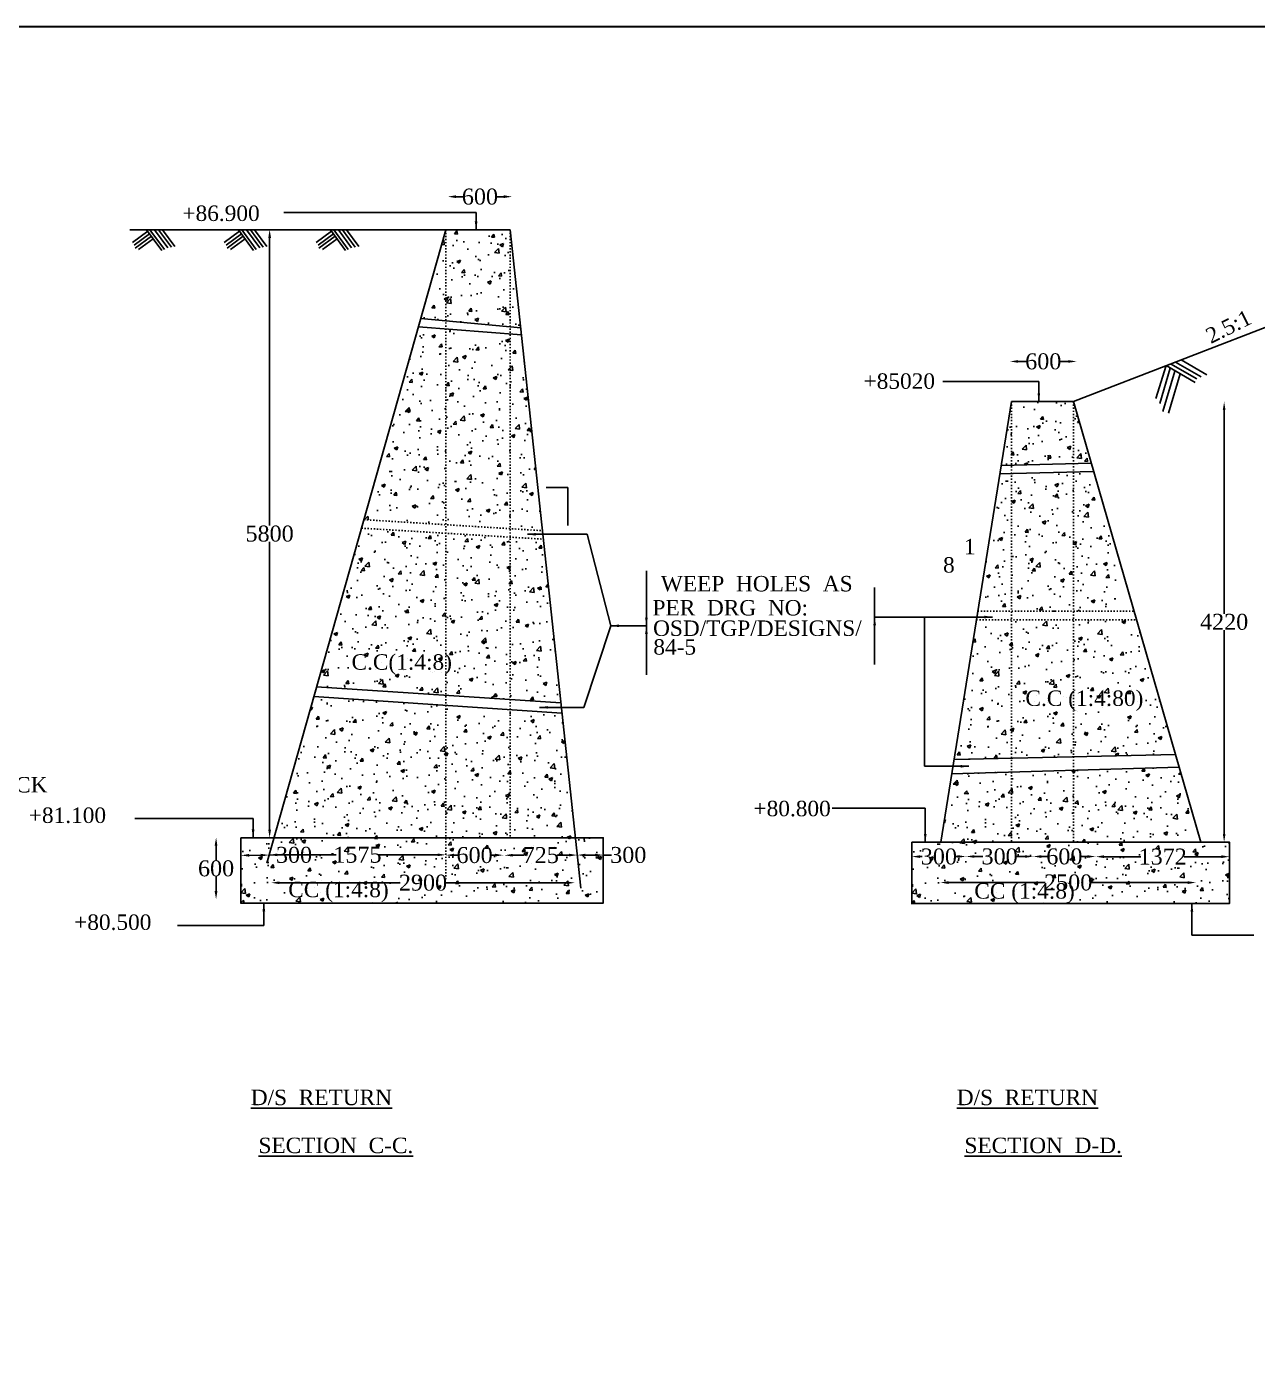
# Model space of a CAD drawing. Header units: millimetres. Extents: x 2369 to 43691, y 759 to 28429.
# Drawn here: x 17386 to 29341, y 15504 to 28429 of the extents above; entities that cross this region are included whole.
import ezdxf

# ---------------------------------------------------------------- set-up
doc = ezdxf.new("R2010")
doc.units = ezdxf.units.MM
doc.header["$MEASUREMENT"] = 0
doc.header["$PDMODE"] = 66
doc.header["$PDSIZE"] = 170
doc.linetypes.add('ACAD_ISO03W100', pattern=[30, 12, -18])
for name, color, linetype in [('DIM', 5, 'Continuous'), ('DOT LINE', 3, 'ACAD_ISO03W100'), ('DWG. LINE', 1, 'Continuous'), ('HATCH', 2, 'Continuous'), ('TEXT', 7, 'Continuous')]:
    doc.layers.add(name, color=color, linetype=linetype)
doc.layers.add('TITLE', color=7, linetype='Continuous', lineweight=30)
doc.styles.get("Standard").update_dxf_attribs({"font": 'TIMES.TTF', "height": 155})
doc.dimstyles.get("Standard").update_dxf_attribs({"dimtxt": 155, "dimasz": 80, "dimexe": 0.18, "dimexo": 0.0625, "dimgap": 0.09, "dimtad": 0, "dimtih": 1, "dimtoh": 1, "dimdec": 1, "dimzin": 0, "dimdsep": 46, "dimtxsty": 'Standard', "dimcen": 0.09, "dimse1": 1, "dimse2": 1, "dimclrd": 5, "dimclre": 5, "dimclrt": 4, "dimadec": 0, "dimazin": 0, "dimtfac": 1, "dimtdec": 1, "dimtofl": 0, "dimtmove": 0, "dimatfit": 3, "dimfxl": 1, "dimtolj": 1, "dimtzin": 0, "dimarcsym": 0})
pattern_1 = [(50, (20661.75, 23533.35), (358.63, -31.376), [37.5, -412.5]), (355, (20661.75, 23533.35), (-69.376, 376.096), [30, -330]), (100.451, (20691.63, 23530.73), (289.255, 344.72), [31.87, -350.57]), (46.184, (20661.75, 23633.35), (533.62, -82.76), [56.25, -618.75]), (96.636, (20706.2, 23626.45), (467.33, 487.06), [47.805, -525.86]), (351.184, (20661.75, 23633.35), (467.33, 487.06), [45, -495]), (21, (20711.75, 23608.35), (298.454, -201.31), [37.5, -412.5]), (326, (20711.75, 23608.35), (121.658, 362.575), [30, -330]), (71.451, (20736.6, 23591.57), (420.11, 161.265), [31.87, -350.57]), (37.5, (20661.75, 23533.35), (6.08, 166.447), [0, -326, 0, -335, 0, -331.25]), (7.5, (20661.75, 23533.35), (131.535, 197.206), [0, -191, 0, -318.5, 0, -126.25]), (327.5, (20550.25, 23533.35), (266.911, -11.2774), [0, -125, 0, -390, 0, -517.5]), (317.5, (20500.25, 23533.35), (291.593, 50.052), [0, -162.5, 0, -259, 0, -367.5])]
pattern_2 = [(50, (19467.62, 19917.28), (358.63, -31.376), [37.5, -412.5]), (355, (19467.6, 19917.28), (-69.376, 376.096), [30, -330]), (100.4514, (19497.5, 19914.67), (289.255, 344.72), [31.87, -350.57]), (46.184, (19467.6, 20017.3), (533.62, -82.76), [56.25, -618.75]), (96.636, (19512.1, 20010.4), (467.33, 487.06), [47.805, -525.856]), (351.184, (19467.6, 20017.3), (467.33, 487.06), [45, -495]), (21, (19517.62, 19992.28), (298.454, -201.31), [37.5, -412.5]), (326, (19517.6, 19992.28), (121.658, 362.575), [30, -330]), (71.451, (19542.5, 19975.5), (420.111, 161.265), [31.87, -350.57]), (37.5, (19467.62, 19917.28), (6.08, 166.447), [0, -326, 0, -335, 0, -331.25]), (7.5, (19467.62, 19917.28), (131.535, 197.206), [0, -191, 0, -318.5, 0, -126.25]), (327.5, (19356.12, 19917.28), (266.9112, -11.2774), [0, -125, 0, -390, 0, -517.5]), (317.5, (19306.12, 19917.28), (291.593, 50.052), [0, -162.5, 0, -259, 0, -367.5])]
pattern_3 = [(50, (25983.87, 19913.83), (358.63, -31.376), [37.5, -412.5]), (355, (25983.87, 19913.83), (-69.376, 376.096), [30, -330]), (100.4514, (26013.75, 19911.22), (289.255, 344.72), [31.87, -350.57]), (46.184, (25983.87, 20013.83), (533.62, -82.76), [56.25, -618.75]), (96.636, (26028.33, 20006.94), (467.33, 487.06), [47.805, -525.856]), (351.184, (25983.87, 20013.83), (467.33, 487.06), [45, -495]), (21, (26033.87, 19988.83), (298.454, -201.31), [37.5, -412.5]), (326, (26033.87, 19988.83), (121.658, 362.575), [30, -330]), (71.4514, (26058.74, 19972.06), (420.111, 161.265), [31.87, -350.57]), (37.5, (25983.87, 19913.83), (6.08, 166.447), [0, -326, 0, -335, 0, -331.25]), (7.5, (25983.87, 19913.83), (131.535, 197.206), [0, -191, 0, -318.5, 0, -126.25]), (327.5, (25872.37, 19913.83), (266.9112, -11.2774), [0, -125, 0, -390, 0, -517.5]), (317.5, (25822.37, 19913.83), (291.593, 50.0525), [0, -162.5, 0, -259, 0, -367.5])]

# ---------------------------------------------------------------- blocks, each defined once
blk = doc.blocks.new('*D32')
at = {"layer": 'Defpoints', "color": 0}
for p in [(19780, 26457), (19746, 20551), (19780, 20551)]:
    blk.add_point(p, dxfattribs=at)
at = {"layer": 'DIM', "color": 5, "lineweight": -2}
for p, q in [((19746, 26377), (19746, 23583)), ((19746, 20631), (19746, 23425))]:
    blk.add_line(p, q, dxfattribs=at)
at = {"layer": 'DIM', "color": 5}
for points in [[(19733, 26377), (19760, 26377), (19746, 26457)], [(19733, 20631), (19760, 20631), (19746, 20551)]]:
    blk.add_solid(points, dxfattribs=at)
at = {"layer": 'DIM', "color": 4, "insert": (19746, 23504), "char_height": 155, "attachment_point": 5}
blk.add_mtext('\\A1;5800', dxfattribs=at)
blk = doc.blocks.new('*D33')
at = {"layer": 'Defpoints', "color": 0}
for p in [(19307, 20553), (19226, 19953), (19307, 19953)]:
    blk.add_point(p, dxfattribs=at)
at = {"layer": 'DIM', "color": 5, "lineweight": -2}
for p, q in [((19226, 20473), (19226, 20332)), ((19226, 20033), (19226, 20174))]:
    blk.add_line(p, q, dxfattribs=at)
at = {"layer": 'DIM', "color": 5}
for points in [[(19212, 20473), (19239, 20473), (19226, 20553)], [(19212, 20033), (19239, 20033), (19226, 19953)]]:
    blk.add_solid(points, dxfattribs=at)
at = {"layer": 'DIM', "color": 4, "insert": (19226, 20253), "char_height": 155, "attachment_point": 5}
blk.add_mtext('\\A1;600', dxfattribs=at)
blk = doc.blocks.new('*D34')
at = {"layer": 'Defpoints', "color": 0}
for p in [(19468, 20380), (19740, 20383), (19740, 20383)]:
    blk.add_point(p, dxfattribs=at)
at = {"layer": 'DIM', "color": 5, "lineweight": -2}
for p, q in [((19548, 20380), (19660, 20382)), ((19740, 20383), (19820, 20384))]:
    blk.add_line(p, q, dxfattribs=at)
at = {"layer": 'DIM', "color": 5}
for points in [[(19547, 20394), (19548, 20367), (19468, 20380)], [(19660, 20395), (19660, 20368), (19740, 20383)]]:
    blk.add_solid(points, dxfattribs=at)
at = {"layer": 'DIM', "color": 4, "insert": (19983, 20384), "char_height": 155, "attachment_point": 5}
blk.add_mtext('\\A1;300', dxfattribs=at)
blk = doc.blocks.new('*D35')
at = {"layer": 'Defpoints', "color": 0}
for p in [(19740, 20383), (21458, 20385), (21458, 20383)]:
    blk.add_point(p, dxfattribs=at)
at = {"layer": 'DIM', "color": 5, "lineweight": -2}
for p, q in [((19820, 20385), (20391, 20385)), ((21378, 20385), (20807, 20385))]:
    blk.add_line(p, q, dxfattribs=at)
at = {"layer": 'DIM', "color": 5}
for points in [[(19820, 20398), (19820, 20372), (19740, 20385)], [(21378, 20398), (21378, 20372), (21458, 20385)]]:
    blk.add_solid(points, dxfattribs=at)
at = {"layer": 'DIM', "color": 4, "insert": (20599, 20385), "char_height": 155, "attachment_point": 5}
blk.add_mtext('\\A1;1575', dxfattribs=at)
blk = doc.blocks.new('*D36')
at = {"layer": 'Defpoints', "color": 0}
for p in [(21458, 20383), (22015, 20383), (22015, 20382)]:
    blk.add_point(p, dxfattribs=at)
at = {"layer": 'DIM', "color": 5, "lineweight": -2}
for p, q in [((21538, 20382), (21574, 20382)), ((21935, 20382), (21900, 20382))]:
    blk.add_line(p, q, dxfattribs=at)
at = {"layer": 'DIM', "color": 5}
for points in [[(21538, 20396), (21538, 20369), (21458, 20382)], [(21935, 20396), (21935, 20369), (22015, 20382)]]:
    blk.add_solid(points, dxfattribs=at)
at = {"layer": 'DIM', "color": 4, "insert": (21737, 20382), "char_height": 155, "attachment_point": 5}
blk.add_mtext('\\A1;600', dxfattribs=at)
blk = doc.blocks.new('*D37')
at = {"layer": 'Defpoints', "color": 0}
for p in [(22026, 20381), (22733, 20383), (22733, 20383)]:
    blk.add_point(p, dxfattribs=at)
at = {"layer": 'DIM', "color": 5, "lineweight": -2}
for p, q in [((22106, 20381), (22220, 20381)), ((22653, 20383), (22540, 20382))]:
    blk.add_line(p, q, dxfattribs=at)
at = {"layer": 'DIM', "color": 5}
for points in [[(22106, 20394), (22106, 20368), (22026, 20381)], [(22653, 20396), (22653, 20369), (22733, 20383)]]:
    blk.add_solid(points, dxfattribs=at)
at = {"layer": 'DIM', "color": 4, "insert": (22380, 20382), "char_height": 155, "attachment_point": 5}
blk.add_mtext('\\A1;725', dxfattribs=at)
blk = doc.blocks.new('*D38')
at = {"layer": 'Defpoints', "color": 0}
for p in [(22733, 20383), (22987, 20383), (22987, 20383)]:
    blk.add_point(p, dxfattribs=at)
at = {"layer": 'DIM', "color": 5, "lineweight": -2}
for p, q in [((22813, 20383), (22907, 20383)), ((22987, 20383), (23067, 20383))]:
    blk.add_line(p, q, dxfattribs=at)
at = {"layer": 'DIM', "color": 5}
for points in [[(22813, 20396), (22813, 20370), (22733, 20383)], [(22907, 20396), (22907, 20370), (22987, 20383)]]:
    blk.add_solid(points, dxfattribs=at)
at = {"layer": 'DIM', "color": 4, "insert": (23230, 20383), "char_height": 155, "attachment_point": 5}
blk.add_mtext('\\A1;300', dxfattribs=at)
blk = doc.blocks.new('*D39')
at = {"layer": 'Defpoints', "color": 0}
for p in [(19761, 20138), (22712, 20138), (22712, 20114)]:
    blk.add_point(p, dxfattribs=at)
at = {"layer": 'DIM', "color": 5, "lineweight": -2}
for p, q in [((19841, 20114), (21014, 20114)), ((22632, 20114), (21459, 20114))]:
    blk.add_line(p, q, dxfattribs=at)
at = {"layer": 'DIM', "color": 5}
for points in [[(19841, 20127), (19841, 20101), (19761, 20114)], [(22632, 20127), (22632, 20101), (22712, 20114)]]:
    blk.add_solid(points, dxfattribs=at)
at = {"layer": 'DIM', "color": 4, "insert": (21236, 20114), "char_height": 155, "attachment_point": 5}
blk.add_mtext('\\A1;2900', dxfattribs=at)
blk = doc.blocks.new('*D40')
at = {"layer": 'Defpoints', "color": 0}
for p in [(21476, 26809), (22101, 26809), (22101, 26777)]:
    blk.add_point(p, dxfattribs=at)
at = {"layer": 'DIM', "color": 5, "lineweight": -2}
for p, q in [((21556, 26777), (21626, 26777)), ((22021, 26777), (21951, 26777))]:
    blk.add_line(p, q, dxfattribs=at)
at = {"layer": 'DIM', "color": 5}
for points in [[(21556, 26791), (21556, 26764), (21476, 26777)], [(22021, 26791), (22021, 26764), (22101, 26777)]]:
    blk.add_solid(points, dxfattribs=at)
at = {"layer": 'DIM', "color": 4, "insert": (21789, 26777), "char_height": 155, "attachment_point": 5}
blk.add_mtext('\\A1;600', dxfattribs=at)
blk = doc.blocks.new('*D41')
at = {"layer": 'Defpoints', "color": 0}
for p in [(29023, 24786), (29018, 20508), (29023, 20508)]:
    blk.add_point(p, dxfattribs=at)
at = {"layer": 'DIM', "color": 5, "lineweight": -2}
for p, q in [((29018, 24706), (29018, 22726)), ((29018, 20588), (29018, 22568))]:
    blk.add_line(p, q, dxfattribs=at)
at = {"layer": 'DIM', "color": 5}
for points in [[(29005, 24706), (29031, 24706), (29018, 24786)], [(29005, 20588), (29031, 20588), (29018, 20508)]]:
    blk.add_solid(points, dxfattribs=at)
at = {"layer": 'DIM', "color": 4, "insert": (29018, 22647), "char_height": 155, "attachment_point": 5}
blk.add_mtext('\\A1;4220', dxfattribs=at)
blk = doc.blocks.new('*D42')
at = {"layer": 'Defpoints', "color": 0}
for p in [(26261, 20123), (28744, 20123), (28744, 20116)]:
    blk.add_point(p, dxfattribs=at)
at = {"layer": 'DIM', "color": 5, "lineweight": -2}
for p, q in [((26341, 20116), (27280, 20116)), ((28664, 20116), (27725, 20116))]:
    blk.add_line(p, q, dxfattribs=at)
at = {"layer": 'DIM', "color": 5}
for points in [[(26341, 20129), (26341, 20102), (26261, 20116)], [(28664, 20129), (28664, 20102), (28744, 20116)]]:
    blk.add_solid(points, dxfattribs=at)
at = {"layer": 'DIM', "color": 4, "insert": (27503, 20116), "char_height": 155, "attachment_point": 5}
blk.add_mtext('\\A1;2500', dxfattribs=at)
blk = doc.blocks.new('*D44')
at = {"layer": 'Defpoints', "color": 0}
for p in [(26511, 20369), (27164, 20369), (27164, 20369)]:
    blk.add_point(p, dxfattribs=at)
at = {"layer": 'DIM', "color": 5, "lineweight": -2}
for p, q in [((26591, 20369), (26674, 20369)), ((27084, 20369), (27000, 20369))]:
    blk.add_line(p, q, dxfattribs=at)
at = {"layer": 'DIM', "color": 5}
for points in [[(26591, 20382), (26591, 20356), (26511, 20369)], [(27084, 20382), (27084, 20356), (27164, 20369)]]:
    blk.add_solid(points, dxfattribs=at)
at = {"layer": 'DIM', "color": 4, "insert": (26837, 20369), "char_height": 155, "attachment_point": 5}
blk.add_mtext('\\A1;300', dxfattribs=at)
blk = doc.blocks.new('*D45')
at = {"layer": 'Defpoints', "color": 0}
for p in [(27163, 20369), (27769, 20369), (27769, 20369)]:
    blk.add_point(p, dxfattribs=at)
at = {"layer": 'DIM', "color": 5, "lineweight": -2}
for p, q in [((27243, 20369), (27303, 20369)), ((27689, 20369), (27629, 20369))]:
    blk.add_line(p, q, dxfattribs=at)
at = {"layer": 'DIM', "color": 5}
for points in [[(27243, 20382), (27243, 20355), (27163, 20369)], [(27689, 20382), (27689, 20355), (27769, 20369)]]:
    blk.add_solid(points, dxfattribs=at)
at = {"layer": 'DIM', "color": 4, "insert": (27466, 20369), "char_height": 155, "attachment_point": 5}
blk.add_mtext('\\A1;600', dxfattribs=at)
blk = doc.blocks.new('*D46')
at = {"layer": 'Defpoints', "color": 0}
for p in [(27771, 20347), (29070, 20367), (29070, 20347)]:
    blk.add_point(p, dxfattribs=at)
at = {"layer": 'DIM', "color": 5, "lineweight": -2}
for p, q in [((27851, 20367), (28210, 20367)), ((28990, 20367), (28631, 20367))]:
    blk.add_line(p, q, dxfattribs=at)
at = {"layer": 'DIM', "color": 5}
for points in [[(27851, 20381), (27851, 20354), (27771, 20367)], [(28990, 20381), (28990, 20354), (29070, 20367)]]:
    blk.add_solid(points, dxfattribs=at)
at = {"layer": 'DIM', "color": 4, "insert": (28421, 20367), "char_height": 155, "attachment_point": 5}
blk.add_mtext('\\A1;1372', dxfattribs=at)
blk = doc.blocks.new('*D47')
at = {"layer": 'Defpoints', "color": 0}
for p in [(26937, 25177), (27585, 25177), (27585, 25177)]:
    blk.add_point(p, dxfattribs=at)
at = {"layer": 'DIM', "color": 5, "lineweight": -2}
for p, q in [((27017, 25177), (27098, 25177)), ((27505, 25177), (27424, 25177))]:
    blk.add_line(p, q, dxfattribs=at)
at = {"layer": 'DIM', "color": 5}
for points in [[(27017, 25190), (27017, 25164), (26937, 25177)], [(27505, 25190), (27505, 25164), (27585, 25177)]]:
    blk.add_solid(points, dxfattribs=at)
at = {"layer": 'DIM', "color": 4, "insert": (27261, 25177), "char_height": 155, "attachment_point": 5}
blk.add_mtext('\\A1;600', dxfattribs=at)
blk = doc.blocks.new('*D48')
at = {"layer": 'Defpoints', "color": 0}
for p in [(25984, 20368), (26511, 20369), (26511, 20369)]:
    blk.add_point(p, dxfattribs=at)
at = {"layer": 'DIM', "color": 5, "lineweight": -2}
for p, q in [((26064, 20368), (26084, 20368)), ((26431, 20369), (26410, 20369))]:
    blk.add_line(p, q, dxfattribs=at)
at = {"layer": 'DIM', "color": 5}
for points in [[(26064, 20381), (26064, 20355), (25984, 20368)], [(26431, 20382), (26431, 20356), (26511, 20369)]]:
    blk.add_solid(points, dxfattribs=at)
at = {"layer": 'DIM', "color": 4, "insert": (26247, 20368), "char_height": 155, "attachment_point": 5}
blk.add_mtext('\\A1;300', dxfattribs=at)

msp = doc.modelspace()

# ---------------------------------------------------------------- hatches: boundary and pattern name
at = {"layer": 'HATCH'}
h = msp.add_hatch(dxfattribs=at)
h.set_pattern_fill('AR-CONC', color=256, scale=50, style=0)
h.set_pattern_definition(pattern_1)
h.paths.add_polyline_path([(21458.22, 26456.54), (21214.47, 25594.75), (21458.22, 25572.09)])
h = msp.add_hatch(dxfattribs=at)
h.set_pattern_fill('AR-CONC', color=256, scale=50, style=0)
h.set_pattern_definition(pattern_1)
h.paths.add_polyline_path([(22082.85, 26456.54), (21458.22, 26456.54), (21458.22, 25572.09), (22082.85, 25514.01)])
h = msp.add_hatch(dxfattribs=at)
h.set_pattern_fill('AR-CONC', color=256, scale=50, style=0)
h.set_pattern_definition(pattern_1)
h.paths.add_polyline_path([(22082.85, 26456.54), (22082.85, 25514.01), (22184.76, 25504.53)])
h = msp.add_hatch(dxfattribs=at)
h.set_pattern_fill('AR-CONC', color=256, scale=50, style=0)
h.set_pattern_definition(pattern_1)
h.paths.add_polyline_path([(21458.22, 25492.32), (21191.39, 25513.14), (20661.75, 23640.54), (21458.22, 23591.31)])
h = msp.add_hatch(dxfattribs=at)
h.set_pattern_fill('AR-CONC', color=256, scale=50, style=0)
h.set_pattern_definition(pattern_1)
h.paths.add_polyline_path([(22082.85, 25443.57), (21458.22, 25492.32), (21458.22, 23591.31), (22082.85, 23552.69)])
h = msp.add_hatch(dxfattribs=at)
h.set_pattern_fill('AR-CONC', color=256, scale=50, style=0)
h.set_pattern_definition(pattern_1)
h.paths.add_polyline_path([(22192.2, 25435.04), (22082.85, 25443.57), (22082.85, 23552.69), (22395.79, 23533.35)])
h = msp.add_hatch(dxfattribs=at)
h.set_pattern_fill('AR-CONC', color=256, scale=50, style=0)
h.set_pattern_definition(pattern_3)
h.paths.add_polyline_path([(26951.18, 24788.56), (26851.34, 24166.2), (26951.18, 24168.68)])
h = msp.add_hatch(dxfattribs=at)
h.set_pattern_fill('AR-CONC', color=256, scale=50, style=0)
h.set_pattern_definition(pattern_3)
h.paths.add_polyline_path([(27553.07, 24788.56), (26951.18, 24788.56), (26951.18, 24168.68), (27553.07, 24183.6)])
h = msp.add_hatch(dxfattribs=at)
h.set_pattern_fill('AR-CONC', color=256, scale=50, style=0)
h.set_pattern_definition(pattern_3)
h.paths.add_polyline_path([(27553.07, 24788.56), (27553.07, 24183.6), (27726.84, 24187.91)])
h = msp.add_hatch(dxfattribs=at)
h.set_pattern_fill('AR-CONC', color=256, scale=50, style=0)
h.set_pattern_definition(pattern_3)
h.paths.add_polyline_path([(26951.18, 24086.75), (26838.14, 24083.92), (26624.22, 22750.52), (26951.18, 22750.52)])
h = msp.add_hatch(dxfattribs=at)
h.set_pattern_fill('AR-CONC', color=256, scale=50, style=0)
h.set_pattern_definition(pattern_3)
h.paths.add_polyline_path([(27553.07, 24101.8), (26951.18, 24086.75), (26951.18, 22750.52), (27553.07, 22750.52)])
h = msp.add_hatch(dxfattribs=at)
h.set_pattern_fill('AR-CONC', color=256, scale=50, style=0)
h.set_pattern_definition(pattern_3)
h.paths.add_polyline_path([(27750.33, 24106.73), (27553.07, 24101.8), (27553.07, 22750.52), (28142.69, 22750.52)])
h = msp.add_hatch(dxfattribs=at)
h.set_pattern_fill('AR-CONC', color=256, scale=50, style=0)
h.set_pattern_definition(pattern_2)
h.paths.add_polyline_path([(21458.22, 23508.23), (20638.37, 23557.89), (20202.81, 22017.93), (21458.22, 21935.59)])
h = msp.add_hatch(dxfattribs=at)
h.set_pattern_fill('AR-CONC', color=256, scale=50, style=0)
h.set_pattern_definition(pattern_2)
h.paths.add_polyline_path([(22082.85, 23470.4), (21458.22, 23508.23), (21458.22, 21935.59), (22082.85, 21894.62)])
h = msp.add_hatch(dxfattribs=at)
h.set_pattern_fill('AR-CONC', color=256, scale=50, style=0)
h.set_pattern_definition(pattern_2)
h.paths.add_polyline_path([(22404.61, 23450.91), (22082.85, 23470.4), (22082.85, 21894.62), (22574.67, 21862.36)])
h = msp.add_hatch(dxfattribs=at)
h.set_pattern_fill('AR-CONC', color=256, scale=50, style=0)
h.set_pattern_definition(pattern_3)
h.paths.add_polyline_path([(26951.18, 22668.69), (26611.09, 22668.69), (26393.24, 21310.76), (26951.18, 21323.79)])
h = msp.add_hatch(dxfattribs=at)
h.set_pattern_fill('AR-CONC', color=256, scale=50, style=0)
h.set_pattern_definition(pattern_3)
h.paths.add_polyline_path([(27553.07, 22668.69), (26951.18, 22668.69), (26951.18, 21323.79), (27553.07, 21337.84)])
h = msp.add_hatch(dxfattribs=at)
h.set_pattern_fill('AR-CONC', color=256, scale=50, style=0)
h.set_pattern_definition(pattern_3)
h.paths.add_polyline_path([(28166.36, 22668.69), (27553.07, 22668.69), (27553.07, 21337.84), (28544.69, 21361)])
h = msp.add_hatch(dxfattribs=at)
h.set_pattern_fill('AR-CONC', color=256, scale=50, style=0)
h.set_pattern_definition(pattern_2)
h.paths.add_polyline_path([(21458.22, 21837.46), (20176.29, 21924.19), (19788.03, 20551.44), (21458.22, 20551.44)])
h = msp.add_hatch(dxfattribs=at)
h.set_pattern_fill('AR-CONC', color=256, scale=50, style=0)
h.set_pattern_definition(pattern_2)
h.paths.add_polyline_path([(22082.85, 21795.21), (21458.22, 21837.46), (21458.22, 20551.44), (22082.85, 20551.44)])
h = msp.add_hatch(dxfattribs=at)
h.set_pattern_fill('AR-CONC', color=256, scale=50, style=0)
h.set_pattern_definition(pattern_2)
h.paths.add_polyline_path([(22585.5, 21761.2), (22082.85, 21795.21), (22082.85, 20551.44), (22715.01, 20551.44)])
h = msp.add_hatch(dxfattribs=at)
h.set_pattern_fill('AR-CONC', color=256, scale=50, style=0)
h.set_pattern_definition(pattern_3)
h.paths.add_polyline_path([(27553.07, 21207.15), (26951.18, 21189.04), (26951.18, 20507.66), (27553.07, 20507.66)])
h = msp.add_hatch(dxfattribs=at)
h.set_pattern_fill('AR-CONC', color=256, scale=50, style=0)
h.set_pattern_definition(pattern_3)
h.paths.add_polyline_path([(28580.26, 21238.05), (27553.07, 21207.15), (27553.07, 20507.66), (28791.57, 20507.66)])
h = msp.add_hatch(dxfattribs=at)
h.set_pattern_fill('AR-CONC', color=256, scale=50, style=0)
h.set_pattern_definition(pattern_3)
h.paths.add_polyline_path([(26951.18, 21189.04), (26370.91, 21171.59), (26264.4, 20507.66), (26951.18, 20507.66)])
h = msp.add_hatch(dxfattribs=at)
h.set_pattern_fill('AR-CONC', color=256, scale=50, style=0)
h.set_pattern_definition(pattern_2)
h.paths.add_polyline_path([(19467.62, 20551.44), (19467.62, 19917.28), (22987.4, 19917.28), (22987.4, 20551.44)])
h = msp.add_hatch(dxfattribs=at)
h.set_pattern_fill('AR-CONC', color=256, scale=50, style=0)
h.set_pattern_definition(pattern_3)
h.paths.add_polyline_path([(29070.86, 20507.66), (25983.87, 20507.66), (25983.87, 19913.83), (29070.86, 19913.83)])

# ---------------------------------------------------------------- linework, layer by layer
at = {"layer": 'DOT LINE'}
for p, q in [((21458.22, 26456.54), (21458.22, 20148.93)), ((26951.18, 24788.56), (26951.18, 20507.66)), ((27553.07, 24788.56), (27553.07, 20507.66)), ((26624.22, 22750.52), (28142.69, 22750.52)), ((26611.09, 22668.69), (28166.36, 22668.69))]:
    msp.add_line(p, q, dxfattribs=at)
for points in [[(22082.85, 26456.54), (22082.85, 20551.44)], [(20638.37, 23557.89), (22404.61, 23450.91)], [(20661.75, 23640.54), (22395.79, 23533.35)]]:
    msp.add_lwpolyline(points, dxfattribs=at)
at = {"layer": 'DWG. LINE'}
for p, q in [((18388.3, 26456.54), (22082.85, 26456.54)), ((21458.22, 26456.54), (19718.41, 20305.3)), ((22082.85, 26456.54), (22767.56, 20060.54)), ((30971.67, 26108.47), (27553.07, 24788.56)), ((21214.47, 25594.75), (22184.76, 25504.53)), ((21191.39, 25513.14), (22192.2, 25435.04)), ((26951.18, 24788.56), (26264.4, 20507.66)), ((27553.07, 24788.56), (26951.18, 24788.56)), ((27553.07, 24788.56), (28791.57, 20507.66)), ((26851.34, 24166.2), (27726.84, 24187.91)), ((26838.14, 24083.92), (27750.33, 24106.73)), ((22431.59, 23951.5), (22642.14, 23951.5)), ((22642.14, 23951.5), (22642.14, 23583.41)), ((20202.81, 22017.93), (22574.67, 21862.36)), ((26393.24, 21310.76), (28544.69, 21361)), ((26370.91, 21171.59), (28580.26, 21238.05))]:
    msp.add_line(p, q, dxfattribs=at)
msp.add_lwpolyline([(20176.29, 21924.19), (22585.5, 21761.2)], dxfattribs=at)
for points in [[(19467.62, 20551.44), (22987.4, 20551.44), (22987.4, 19917.28), (19467.62, 19917.28)], [(25983.87, 20507.66), (29070.86, 20507.66), (29070.86, 19913.83), (25983.87, 19913.83)]]:
    msp.add_lwpolyline(points, close=True, dxfattribs=at)
at = {"layer": 'HATCH'}
for p, q in [((18413.06, 26331.5), (18562.08, 26440.97)), ((18430.5, 26305.78), (18580.3, 26415.82)), ((18439.32, 26276.85), (18597.04, 26392.71)), ((18473.31, 26264.27), (18614.79, 26368.2)), ((18550.8, 26456.54), (18698.17, 26253.09)), ((18583.59, 26456.76), (18723.94, 26263)), ((18628.33, 26456.54), (18756.67, 26279.36)), ((18668.14, 26456.54), (18791.93, 26285.65)), ((18706.69, 26456.54), (18825.93, 26291.93)), ((19305.91, 26331.5), (19454.94, 26440.97)), ((19323.36, 26305.78), (19473.16, 26415.82)), ((19332.17, 26276.85), (19489.9, 26392.71)), ((19366.17, 26264.27), (19507.65, 26368.2)), ((19443.66, 26456.54), (19591.03, 26253.09)), ((19476.45, 26456.76), (19616.79, 26263)), ((19521.19, 26456.54), (19649.53, 26279.36)), ((19561, 26456.54), (19684.79, 26285.65)), ((19599.55, 26456.54), (19718.78, 26291.93)), ((20199.28, 26331.5), (20348.31, 26440.97)), ((20216.73, 26305.78), (20366.52, 26415.82)), ((20225.54, 26276.85), (20383.26, 26392.71)), ((20259.54, 26264.27), (20401.01, 26368.2)), ((20337.03, 26456.54), (20484.4, 26253.09)), ((20369.81, 26456.76), (20510.16, 26263)), ((20414.55, 26456.54), (20542.9, 26279.36)), ((20454.36, 26456.54), (20578.15, 26285.65)), ((20492.92, 26456.54), (20612.15, 26291.93)), ((28453.66, 25136.27), (28355.05, 24816.06)), ((28493.3, 25110.68), (28391.92, 24770.03)), ((28539.38, 25083.06), (28422.64, 24690.24)), ((28453.66, 25136.27), (28735.71, 24972.73)), ((28498.4, 25153.55), (28752.01, 25006.49)), ((28544.15, 25171.21), (28794.36, 25026.14)), ((28599.65, 25192.64), (28850.32, 25047.29)), ((28591.6, 25055.44), (28477.93, 24674.89))]:
    msp.add_line(p, q, dxfattribs=at)
at = {"layer": 'TITLE'}
msp.add_lwpolyline([(2369.37, 28428.85), (43653.48, 28428.85), (43653.48, 759.26), (2369.37, 759.26)], close=True, dxfattribs=at)

# ---------------------------------------------------------------- texts
at = {"layer": 'TEXT'}
for s, p in [('+86.900', (18898.83, 26541.32)), ('+85020', (25515.35, 24911.08)), ('1', (26490.47, 23303.77)), ('8', (26287.59, 23126.04)), ('WEEP  HOLES  AS', (23546.32, 22943.66)), ('PER  DRG  NO:', (23465.43, 22709.67)), ('OSD/TGP/DESIGNS/', (23470.64, 22511.37)), ('84-5', (23473.35, 22329.42)), ('C.C(1:4:8)', (20541.56, 22182.98)), ('C.C (1:4:80)', (27087.73, 21831.4)), ('100 THICK', (16500.2, 20990.69)), ('+81.100', (17406.69, 20694.8)), ('+80.800', (24446.06, 20759.98)), ('CC (1:4:8)', (19926.86, 19973.8)), ('CC (1:4:8)', (26591.24, 19959.89)), ('+80.500', (17846.93, 19656.14)), ('%%UD/S  RETURN', (19562.81, 17953.96)), ('%%UD/S  RETURN', (26420.6, 17953.96)), ('%%USECTION  C-C.', (19637.72, 17488.31)), ('%%USECTION  D-D.', (26495.51, 17488.31))]:
    msp.add_text(s, height=150, dxfattribs=at).set_placement(p)
msp.add_text('2.5:1', height=150, rotation=26.541973, dxfattribs=at).set_placement((28888.95, 25345.99))

# ---------------------------------------------------------------- dimensions: what is measured, and where the dimension line sits
at = {"layer": 'DIM'}
for p1, p2, distance, text, picture, middle in [((21476.26, 26808.83), (22100.96, 26808.83), -31.57, '600', '*D40', (21788.61, 26777.26)), ((19779.76, 26456.54), (19779.76, 20551.44), -33.37, '5800', '*D32', (19746.39, 23503.99)), ((26937.1, 25176.91), (27585.19, 25176.91), 0, '600', '*D47', (27261.15, 25176.91)), ((29022.82, 24786.42), (29022.82, 20507.66), -4.94, '4220', '*D41', (29017.88, 22647.04)), ((19307.06, 20552.76), (19307.06, 19952.85), -81.25, '600', '*D33', (19225.82, 20252.8)), ((19467.62, 20379.59), (19740.29, 20382.66), 0, '300', '*D34', (19983.31, 20383.57)), ((19740.29, 20382.66), (21458.22, 20382.66), 2.48, '1575', '*D35', (20599.25, 20385.14)), ((21458.22, 20382.66), (22015.49, 20382.66), -0.28, '600', '*D36', (21736.85, 20382.38)), ((22026.31, 20380.58), (22733.04, 20383), 0, '725', '*D37', (22379.67, 20381.79)), ((22733.04, 20383), (22987.4, 20383), 0, '300', '*D38', (23230.42, 20383)), ((25983.87, 20367.77), (26510.61, 20369.04), 0, '300', '*D48', (26247.24, 20368.4)), ((26510.61, 20369.04), (27163.91, 20369.04), 0, '300', '*D44', (26837.26, 20369.04)), ((27163.19, 20368.5), (27768.85, 20368.5), 0, '600', '*D45', (27466.02, 20368.5)), ((27770.65, 20346.9), (29070.44, 20346.9), 20.4, '1372', '*D46', (28420.55, 20367.29)), ((19761.07, 20137.59), (22711.85, 20137.59), -23.52, '2900', '*D39', (21236.46, 20114.07)), ((26260.57, 20122.55), (28744.47, 20122.55), -6.8, '2500', '*D42', (27502.52, 20115.75))]:
    dim = msp.add_aligned_dim(p1=p1, p2=p2, distance=distance, text=text, dimstyle='Standard', dxfattribs=at)
    dim.commit()
    dim.dimension.update_dxf_attribs({"geometry": picture, "text_midpoint": middle})

# ---------------------------------------------------------------- leaders
for points in [[(21751.89, 26456.54), (21751.89, 26624.34), (19883.7, 26624.34)], [(27218.04, 24788.56), (27218.04, 24982.42), (26285.2, 24982.42)], [(22249.74, 23498.3), (22830.89, 23498.3), (23059.38, 22609.36)], [(23406.11, 22609.36), (23406.11, 22694.73), (23406.11, 23142.01)], [(26769.25, 22694.45), (25622.84, 22694.45), (25622.84, 22980.81)], [(23059.38, 22609.36), (23188.55, 22609.36), (23406.11, 22609.36)], [(25622.84, 22694.45), (25622.84, 22591.39), (25622.84, 22232.41)], [(26539.48, 21245.08), (26108.28, 21245.08), (26108.28, 22694.45)], [(22368.36, 21817.41), (22796.59, 21817.41), (23059.38, 22609.36)], [(23406.11, 22609.36), (23406.11, 22489.86), (23406.11, 22133.56)], [(26114.5, 20507.66), (26114.5, 20837.93), (25210.6, 20837.93)], [(19585.66, 20551.44), (19585.66, 20737.27), (18436.15, 20737.27)], [(19689.87, 19917.28), (19689.87, 19699.23), (18851.27, 19699.23)], [(28704.77, 19913.83), (28704.77, 19604.74), (29305.13, 19604.74)]]:
    msp.add_leader(points, dimstyle='Standard', override={"dimgap": 0.09, "dimtad": 0}, dxfattribs=at)

doc.saveas('drawing.dxf')
